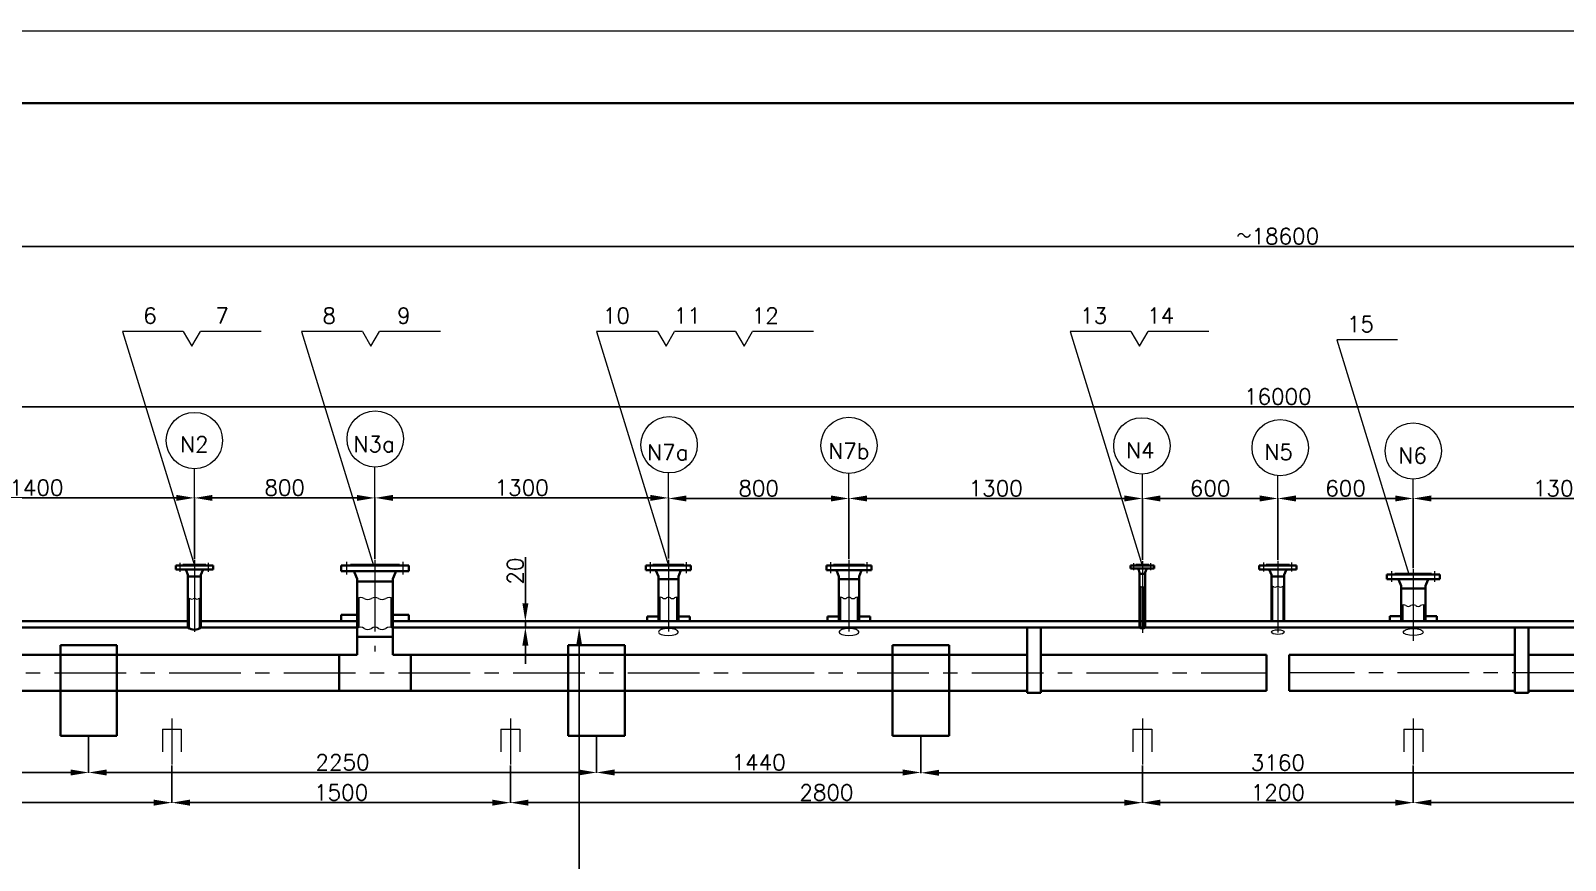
# Model space of a CAD drawing. Header units: millimetres. Extents: x 88585 to 143430, y -18275 to 16697.
# Drawn here: x 94088 to 100887, y 13020 to 16697 of the extents above; entities that cross this region are included whole.
import ezdxf

# ---------------------------------------------------------------- set-up
doc = ezdxf.new("R2010")
doc.units = ezdxf.units.MM
doc.header["$PDMODE"] = 35
doc.linetypes.add('CENTER', pattern=[50.8, 31.75, -6.35, 6.35, -6.35])
doc.linetypes.add('CENTERX2', pattern=[4, 2.5, -0.5, 0.5, -0.5])
doc.layers.get('Defpoints').update_dxf_attribs({"lineweight": 15})
for name, color, linetype, lineweight in [('DIMEN', 4, 'Continuous', 30), ('Layer4', 7, 'Continuous', 15), ('中心线', 1, 'CENTERX2', 15), ('图层1', 3, 'Continuous', 15), ('图层2', 1, 'CENTER', 15), ('粗实线', 250, 'Continuous', 30)]:
    doc.layers.add(name, color=color, linetype=linetype, lineweight=lineweight)
doc.styles.get("Standard").update_dxf_attribs({"font": 'txt.shx', "height": 70, "bigfont": 'hzj.shx'})
doc.dimstyles.new('ISO-25$0', dxfattribs={"dimscale": 0.5, "dimtxt": 400, "dimasz": 3, "dimexe": 0.5, "dimexo": 0.625, "dimgap": 3, "dimtad": 1, "dimzin": 9, "dimdsep": 46, "dimtxsty": 'Standard', "dimcen": 2.5, "dimadec": 0, "dimazin": 0, "dimtfac": 1, "dimtmove": 0, "dimatfit": 3, "dimfxl": 0, "dimtolj": 1, "dimtzin": 0, "dimarcsym": 0})

# ---------------------------------------------------------------- blocks, each defined once
blk = doc.blocks.new('*D11')
at = {"layer": 'Defpoints', "color": 0}
for p in [(91613.2, 15030.3), (91613.2, 14079.1), (107613.2, 14079.1)]:
    blk.add_point(p, dxfattribs=at)
at = {"layer": '图层1', "color": 0, "lineweight": -2}
for p, q in [((91613.2, 14084.1), (91613.2, 15031.6)), ((107533.2, 15030.3), (91693.2, 15030.3)), ((107613.2, 14084.1), (107613.2, 15031.6))]:
    blk.add_line(p, q, dxfattribs=at)
at = {"layer": '图层1', "color": 0}
for points in [[(91693.2, 15043.6), (91693.2, 15017), (91613.2, 15030.3)], [(107533.2, 15043.6), (107533.2, 15017), (107613.2, 15030.3)]]:
    blk.add_solid(points, dxfattribs=at)
at = {"layer": '图层1', "color": 0, "insert": (99613.2, 15075.3), "char_height": 70, "attachment_point": 5}
blk.add_mtext('16000', dxfattribs=at)
blk = doc.blocks.new('*D25')
at = {"layer": 'Defpoints', "color": 0}
for p in [(96372.1, 14051.1), (96372.1, 10651.1), (96517.9, 10651.1)]:
    blk.add_point(p, dxfattribs=at)
at = {"layer": '图层1', "color": 0, "lineweight": -2}
for p, q in [((96377.1, 14051.1), (96519.1, 14051.1)), ((96517.9, 13971.1), (96517.9, 10731.1)), ((96377.1, 10651.1), (96519.1, 10651.1))]:
    blk.add_line(p, q, dxfattribs=at)
at = {"layer": '图层1', "color": 0}
for points in [[(96504.5, 13971.1), (96531.2, 13971.1), (96517.9, 14051.1)], [(96504.5, 10731.1), (96531.2, 10731.1), (96517.9, 10651.1)]]:
    blk.add_solid(points, dxfattribs=at)
at = {"layer": '图层1', "color": 0, "insert": (96472.9, 12351.1), "char_height": 70, "attachment_point": 5, "rotation": 90}
blk.add_mtext('%%c3400', dxfattribs=at)
blk = doc.blocks.new('*D28')
at = {"layer": 'Defpoints', "color": 0}
for p in [(99613.2, 14623.5), (99013.2, 14346), (99613.2, 14346.9)]:
    blk.add_point(p, dxfattribs=at)
at = {"layer": '图层1', "color": 0, "lineweight": -2}
for p, q in [((99013.2, 14351), (99013.2, 14624.8)), ((99093.2, 14623.5), (99533.2, 14623.5)), ((99613.2, 14351.9), (99613.2, 14624.8))]:
    blk.add_line(p, q, dxfattribs=at)
at = {"layer": '图层1', "color": 0}
for points in [[(99093.2, 14636.8), (99093.2, 14610.2), (99013.2, 14623.5)], [(99533.2, 14636.8), (99533.2, 14610.2), (99613.2, 14623.5)]]:
    blk.add_solid(points, dxfattribs=at)
at = {"layer": '图层1', "color": 0, "insert": (99313.2, 14668.5), "char_height": 70, "attachment_point": 5}
blk.add_mtext('600', dxfattribs=at)
blk = doc.blocks.new('*D18')
at = {"layer": 'Defpoints', "color": 0}
for p in [(100213.2, 14623.5), (99613.2, 14346.9), (100213.2, 14310.1)]:
    blk.add_point(p, dxfattribs=at)
at = {"layer": '图层1', "color": 0, "lineweight": -2}
for p, q in [((99613.2, 14351.9), (99613.2, 14624.8)), ((99693.2, 14623.5), (100133.2, 14623.5)), ((100213.2, 14315.1), (100213.2, 14624.8))]:
    blk.add_line(p, q, dxfattribs=at)
at = {"layer": '图层1', "color": 0}
for points in [[(99693.2, 14636.8), (99693.2, 14610.2), (99613.2, 14623.5)], [(100133.2, 14636.8), (100133.2, 14610.2), (100213.2, 14623.5)]]:
    blk.add_solid(points, dxfattribs=at)
at = {"layer": '图层1', "color": 0, "insert": (99913.2, 14668.5), "char_height": 70, "attachment_point": 5}
blk.add_mtext('600', dxfattribs=at)
blk = doc.blocks.new('*D22')
at = {"layer": 'Defpoints', "color": 0}
for p in [(92013.2, 13444.8), (94713.2, 13444.8), (94713.2, 13275.4)]:
    blk.add_point(p, dxfattribs=at)
at = {"layer": '图层1', "color": 0, "lineweight": -2}
for p, q in [((92013.2, 13439.8), (92013.2, 13274.1)), ((94713.2, 13439.8), (94713.2, 13274.1)), ((92093.2, 13275.4), (94633.2, 13275.4))]:
    blk.add_line(p, q, dxfattribs=at)
at = {"layer": '图层1', "color": 0}
for points in [[(92093.2, 13288.7), (92093.2, 13262), (92013.2, 13275.4)], [(94633.2, 13288.7), (94633.2, 13262), (94713.2, 13275.4)]]:
    blk.add_solid(points, dxfattribs=at)
at = {"layer": '图层1', "color": 0, "insert": (93363.2, 13320.4), "char_height": 70, "attachment_point": 5}
blk.add_mtext('2700', dxfattribs=at)
blk = doc.blocks.new('*D23')
at = {"layer": 'Defpoints', "color": 0}
for p in [(94713.2, 13444.8), (96213.2, 13444.8), (96213.2, 13275.4)]:
    blk.add_point(p, dxfattribs=at)
at = {"layer": '图层1', "color": 0, "lineweight": -2}
for p, q in [((94713.2, 13439.8), (94713.2, 13274.1)), ((96213.2, 13439.8), (96213.2, 13274.1)), ((94793.2, 13275.4), (96133.2, 13275.4))]:
    blk.add_line(p, q, dxfattribs=at)
at = {"layer": '图层1', "color": 0}
for points in [[(94793.2, 13288.7), (94793.2, 13262), (94713.2, 13275.4)], [(96133.2, 13288.7), (96133.2, 13262), (96213.2, 13275.4)]]:
    blk.add_solid(points, dxfattribs=at)
at = {"layer": '图层1', "color": 0, "insert": (95463.2, 13320.4), "char_height": 70, "attachment_point": 5}
blk.add_mtext('1500', dxfattribs=at)
blk = doc.blocks.new('*D24')
at = {"layer": 'Defpoints', "color": 0}
for p in [(96213.2, 13444.8), (99013.2, 13444.8), (99013.2, 13275.4)]:
    blk.add_point(p, dxfattribs=at)
at = {"layer": '图层1', "color": 0, "lineweight": -2}
for p, q in [((96213.2, 13439.8), (96213.2, 13274.1)), ((99013.2, 13439.8), (99013.2, 13274.1)), ((96293.2, 13275.4), (98933.2, 13275.4))]:
    blk.add_line(p, q, dxfattribs=at)
at = {"layer": '图层1', "color": 0}
for points in [[(96293.2, 13288.7), (96293.2, 13262), (96213.2, 13275.4)], [(98933.2, 13288.7), (98933.2, 13262), (99013.2, 13275.4)]]:
    blk.add_solid(points, dxfattribs=at)
at = {"layer": '图层1', "color": 0, "insert": (97613.2, 13320.4), "char_height": 70, "attachment_point": 5}
blk.add_mtext('2800', dxfattribs=at)
blk = doc.blocks.new('*D7')
at = {"layer": 'Defpoints', "color": 0}
for p in [(99013.2, 13444.8), (100213.2, 13444.8), (100213.2, 13275.4)]:
    blk.add_point(p, dxfattribs=at)
at = {"layer": '图层1', "color": 0, "lineweight": -2}
for p, q in [((99013.2, 13439.8), (99013.2, 13274.1)), ((100213.2, 13439.8), (100213.2, 13274.1)), ((99093.2, 13275.4), (100133.2, 13275.4))]:
    blk.add_line(p, q, dxfattribs=at)
at = {"layer": '图层1', "color": 0}
for points in [[(99093.2, 13288.7), (99093.2, 13262), (99013.2, 13275.4)], [(100133.2, 13288.7), (100133.2, 13262), (100213.2, 13275.4)]]:
    blk.add_solid(points, dxfattribs=at)
at = {"layer": '图层1', "color": 0, "insert": (99613.2, 13320.4), "char_height": 70, "attachment_point": 5}
blk.add_mtext('1200', dxfattribs=at)
blk = doc.blocks.new('*D8')
at = {"layer": 'Defpoints', "color": 0}
for p in [(100213.2, 13444.8), (103013.2, 13444.8), (103013.2, 13275.4)]:
    blk.add_point(p, dxfattribs=at)
at = {"layer": '图层1', "color": 0, "lineweight": -2}
for p, q in [((100213.2, 13439.8), (100213.2, 13274.1)), ((103013.2, 13439.8), (103013.2, 13274.1)), ((100293.2, 13275.4), (102933.2, 13275.4))]:
    blk.add_line(p, q, dxfattribs=at)
at = {"layer": '图层1', "color": 0}
for points in [[(100293.2, 13288.7), (100293.2, 13262), (100213.2, 13275.4)], [(102933.2, 13288.7), (102933.2, 13262), (103013.2, 13275.4)]]:
    blk.add_solid(points, dxfattribs=at)
at = {"layer": '图层1', "color": 0, "insert": (101613.2, 13320.4), "char_height": 70, "attachment_point": 5}
blk.add_mtext('2800', dxfattribs=at)
blk = doc.blocks.new('*D3')
at = {"layer": 'Defpoints', "color": 0}
for p in [(96913.2, 14623.5), (96913.2, 14351.9), (97713.2, 14351.7)]:
    blk.add_point(p, dxfattribs=at)
at = {"layer": '图层1', "color": 0, "lineweight": -2}
for p, q in [((96913.2, 14356.9), (96913.2, 14624.8)), ((97633.2, 14623.5), (96993.2, 14623.5)), ((97713.2, 14356.7), (97713.2, 14624.8))]:
    blk.add_line(p, q, dxfattribs=at)
at = {"layer": '图层1', "color": 0}
for points in [[(96993.2, 14636.8), (96993.2, 14610.2), (96913.2, 14623.5)], [(97633.2, 14636.8), (97633.2, 14610.2), (97713.2, 14623.5)]]:
    blk.add_solid(points, dxfattribs=at)
at = {"layer": '图层1', "color": 0, "insert": (97313.2, 14668.5), "char_height": 70, "attachment_point": 5}
blk.add_mtext('800', dxfattribs=at)
blk = doc.blocks.new('*D111')
at = {"layer": 'Defpoints', "color": 0}
for p in [(94813.2, 14626), (93413.2, 14349.4), (94813.2, 14349.4)]:
    blk.add_point(p, dxfattribs=at)
at = {"layer": '图层1', "color": 0, "lineweight": -2}
for p, q in [((93413.2, 14354.4), (93413.2, 14627.3)), ((93493.2, 14626), (94733.2, 14626)), ((94813.2, 14354.4), (94813.2, 14627.3))]:
    blk.add_line(p, q, dxfattribs=at)
at = {"layer": '图层1', "color": 0}
for points in [[(93493.2, 14639.3), (93493.2, 14612.7), (93413.2, 14626)], [(94733.2, 14639.3), (94733.2, 14612.7), (94813.2, 14626)]]:
    blk.add_solid(points, dxfattribs=at)
at = {"layer": '图层1', "color": 0, "insert": (94113.2, 14671), "char_height": 70, "attachment_point": 5}
blk.add_mtext('1400', dxfattribs=at)
blk = doc.blocks.new('*D112')
at = {"layer": 'Defpoints', "color": 0}
for p in [(95613.2, 14626), (94813.2, 14349.4), (95613.2, 14351.7)]:
    blk.add_point(p, dxfattribs=at)
at = {"layer": '图层1', "color": 0, "lineweight": -2}
for p, q in [((94813.2, 14354.4), (94813.2, 14627.3)), ((94893.2, 14626), (95533.2, 14626)), ((95613.2, 14356.7), (95613.2, 14627.3))]:
    blk.add_line(p, q, dxfattribs=at)
at = {"layer": '图层1', "color": 0}
for points in [[(94893.2, 14639.3), (94893.2, 14612.7), (94813.2, 14626)], [(95533.2, 14639.3), (95533.2, 14612.7), (95613.2, 14626)]]:
    blk.add_solid(points, dxfattribs=at)
at = {"layer": '图层1', "color": 0, "insert": (95213.2, 14671), "char_height": 70, "attachment_point": 5}
blk.add_mtext('800', dxfattribs=at)
blk = doc.blocks.new('*D113')
at = {"layer": 'Defpoints', "color": 0}
for p in [(96913.2, 14626), (95613.2, 14351.7), (96913.2, 14351.9)]:
    blk.add_point(p, dxfattribs=at)
at = {"layer": '图层1', "color": 0, "lineweight": -2}
for p, q in [((95613.2, 14356.7), (95613.2, 14627.3)), ((95693.2, 14626), (96833.2, 14626)), ((96913.2, 14356.9), (96913.2, 14627.3))]:
    blk.add_line(p, q, dxfattribs=at)
at = {"layer": '图层1', "color": 0}
for points in [[(95693.2, 14639.3), (95693.2, 14612.7), (95613.2, 14626)], [(96833.2, 14639.3), (96833.2, 14612.7), (96913.2, 14626)]]:
    blk.add_solid(points, dxfattribs=at)
at = {"layer": '图层1', "color": 0, "insert": (96263.2, 14671), "char_height": 70, "attachment_point": 5}
blk.add_mtext('1300', dxfattribs=at)
blk = doc.blocks.new('*D114')
at = {"layer": 'Defpoints', "color": 0}
for p in [(99013.2, 14623.5), (97713.2, 14351.9), (99013.2, 14346)]:
    blk.add_point(p, dxfattribs=at)
at = {"layer": '图层1', "color": 0, "lineweight": -2}
for p, q in [((97713.2, 14356.9), (97713.2, 14624.8)), ((97793.2, 14623.5), (98933.2, 14623.5)), ((99013.2, 14351), (99013.2, 14624.8))]:
    blk.add_line(p, q, dxfattribs=at)
at = {"layer": '图层1', "color": 0}
for points in [[(97793.2, 14636.8), (97793.2, 14610.2), (97713.2, 14623.5)], [(98933.2, 14636.8), (98933.2, 14610.2), (99013.2, 14623.5)]]:
    blk.add_solid(points, dxfattribs=at)
at = {"layer": '图层1', "color": 0, "insert": (98363.2, 14668.5), "char_height": 70, "attachment_point": 5}
blk.add_mtext('1300', dxfattribs=at)
blk = doc.blocks.new('*D115')
at = {"layer": 'Defpoints', "color": 0}
for p in [(101513.2, 14623.5), (101513.2, 14351.9), (100213.2, 14310.1)]:
    blk.add_point(p, dxfattribs=at)
at = {"layer": '图层1', "color": 0, "lineweight": -2}
for p, q in [((100213.2, 14315.1), (100213.2, 14624.8)), ((100293.2, 14623.5), (101433.2, 14623.5)), ((101513.2, 14356.9), (101513.2, 14624.8))]:
    blk.add_line(p, q, dxfattribs=at)
at = {"layer": '图层1', "color": 0}
for points in [[(100293.2, 14636.8), (100293.2, 14610.2), (100213.2, 14623.5)], [(101433.2, 14636.8), (101433.2, 14610.2), (101513.2, 14623.5)]]:
    blk.add_solid(points, dxfattribs=at)
at = {"layer": '图层1', "color": 0, "insert": (100863.2, 14668.5), "char_height": 70, "attachment_point": 5}
blk.add_mtext('1300', dxfattribs=at)
blk = doc.blocks.new('*D127')
at = {"layer": 'Defpoints', "color": 0}
for p in [(92094.7, 13571.6), (94344.7, 13571.6), (94344.7, 13409.1)]:
    blk.add_point(p, dxfattribs=at)
at = {"layer": '图层1', "color": 0, "lineweight": -2}
for p, q in [((92094.7, 13566.6), (92094.7, 13407.8)), ((94344.7, 13566.6), (94344.7, 13407.8)), ((92174.7, 13409.1), (94264.7, 13409.1))]:
    blk.add_line(p, q, dxfattribs=at)
at = {"layer": '图层1', "color": 0}
for points in [[(92174.7, 13422.4), (92174.7, 13395.7), (92094.7, 13409.1)], [(94264.7, 13422.4), (94264.7, 13395.7), (94344.7, 13409.1)]]:
    blk.add_solid(points, dxfattribs=at)
at = {"layer": '图层1', "color": 0, "insert": (93219.7, 13454.1), "char_height": 70, "attachment_point": 5}
blk.add_mtext('2250', dxfattribs=at)
blk = doc.blocks.new('*D128')
at = {"layer": 'Defpoints', "color": 0}
for p in [(94344.7, 13534.1), (96594.7, 13571.6), (96594.7, 13409.1)]:
    blk.add_point(p, dxfattribs=at)
at = {"layer": '图层1', "color": 0, "lineweight": -2}
for p, q in [((96594.7, 13566.6), (96594.7, 13407.8)), ((94344.7, 13529.1), (94344.7, 13407.8)), ((94424.7, 13409.1), (96514.7, 13409.1))]:
    blk.add_line(p, q, dxfattribs=at)
at = {"layer": '图层1', "color": 0}
for points in [[(94424.7, 13422.4), (94424.7, 13395.7), (94344.7, 13409.1)], [(96514.7, 13422.4), (96514.7, 13395.7), (96594.7, 13409.1)]]:
    blk.add_solid(points, dxfattribs=at)
at = {"layer": '图层1', "color": 0, "insert": (95469.7, 13454.1), "char_height": 70, "attachment_point": 5}
blk.add_mtext('2250', dxfattribs=at)
blk = doc.blocks.new('*D129')
at = {"layer": 'Defpoints', "color": 0}
for p in [(96594.7, 13534.1), (98031.7, 13571.6), (98031.7, 13409.1)]:
    blk.add_point(p, dxfattribs=at)
at = {"layer": '图层1', "color": 0, "lineweight": -2}
for p, q in [((98031.7, 13566.6), (98031.7, 13407.8)), ((96594.7, 13529.1), (96594.7, 13407.8)), ((96674.7, 13409.1), (97951.7, 13409.1))]:
    blk.add_line(p, q, dxfattribs=at)
at = {"layer": '图层1', "color": 0}
for points in [[(96674.7, 13422.4), (96674.7, 13395.7), (96594.7, 13409.1)], [(97951.7, 13422.4), (97951.7, 13395.7), (98031.7, 13409.1)]]:
    blk.add_solid(points, dxfattribs=at)
at = {"layer": '图层1', "color": 0, "insert": (97313.2, 13454.1), "char_height": 70, "attachment_point": 5}
blk.add_mtext('1440', dxfattribs=at)
blk = doc.blocks.new('*D130')
at = {"layer": 'Defpoints', "color": 0}
for p in [(98031.7, 13534.1), (101194.7, 13571.6), (101194.7, 13407.8)]:
    blk.add_point(p, dxfattribs=at)
at = {"layer": '图层1', "color": 0, "lineweight": -2}
for p, q in [((101194.7, 13566.6), (101194.7, 13406.6)), ((98031.7, 13529.1), (98031.7, 13406.6)), ((98111.7, 13407.8), (101114.7, 13407.8))]:
    blk.add_line(p, q, dxfattribs=at)
at = {"layer": '图层1', "color": 0}
for points in [[(98111.7, 13421.1), (98111.7, 13394.5), (98031.7, 13407.8)], [(101114.7, 13421.1), (101114.7, 13394.5), (101194.7, 13407.8)]]:
    blk.add_solid(points, dxfattribs=at)
at = {"layer": '图层1', "color": 0, "insert": (99613.2, 13452.8), "char_height": 70, "attachment_point": 5}
blk.add_mtext('3160', dxfattribs=at)
blk = doc.blocks.new('*D304')
at = {"layer": 'Defpoints', "color": 0}
for p in [(108912.8, 15740.9), (90313.7, 11451.1), (108912.8, 11451.1)]:
    blk.add_point(p, dxfattribs=at)
at = {"layer": '图层1', "color": 0, "lineweight": -2}
for p, q in [((90313.7, 11456.1), (90313.7, 15742.1)), ((90393.7, 15740.9), (108832.8, 15740.9)), ((108912.8, 11456.1), (108912.8, 15742.1))]:
    blk.add_line(p, q, dxfattribs=at)
at = {"layer": '图层1', "color": 0}
for points in [[(90393.7, 15754.2), (90393.7, 15727.6), (90313.7, 15740.9)], [(108832.8, 15754.2), (108832.8, 15727.6), (108912.8, 15740.9)]]:
    blk.add_solid(points, dxfattribs=at)
at = {"layer": '图层1', "color": 0, "insert": (99613.2, 15785.9), "char_height": 70, "attachment_point": 5}
blk.add_mtext('～18600', dxfattribs=at)
blk = doc.blocks.new('*D309')
at = {"layer": 'Defpoints', "color": 0}
for p in [(96275.1, 14079.1), (96279.5, 14079.1), (96275.1, 14051.1)]:
    blk.add_point(p, dxfattribs=at)
at = {"layer": '图层1', "color": 0, "lineweight": -2}
for p, q in [((96279.5, 14159.1), (96279.5, 14364.1)), ((96279.5, 14051.1), (96279.5, 14079.1)), ((96280.1, 14079.1), (96280.8, 14079.1)), ((96280.1, 14051.1), (96280.8, 14051.1)), ((96279.5, 13971.1), (96279.5, 13891.1))]:
    blk.add_line(p, q, dxfattribs=at)
at = {"layer": '图层1', "color": 0}
for points in [[(96266.2, 14159.1), (96292.9, 14159.1), (96279.5, 14079.1)], [(96266.2, 13971.1), (96292.9, 13971.1), (96279.5, 14051.1)]]:
    blk.add_solid(points, dxfattribs=at)
at = {"layer": '图层1', "color": 0, "insert": (96234.5, 14301.6), "char_height": 70, "attachment_point": 5, "rotation": 90}
blk.add_mtext('20', dxfattribs=at)

msp = doc.modelspace()

# ---------------------------------------------------------------- linework, layer by layer
at = {"layer": 'DIMEN', "linetype": 'ByBlock', "ltscale": 5}
for p, q in [((94219.735, 13972.908), (94219.735, 13571.583)), ((94469.735, 13972.908), (94219.735, 13972.908)), ((94219.735, 13972.908), (94219.735, 13571.583)), ((94469.735, 13972.908), (94469.735, 13571.583)), ((94469.735, 13972.908), (94469.735, 13571.583)), ((96469.735, 13972.908), (96469.735, 13571.583)), ((96719.735, 13972.908), (96469.735, 13972.908)), ((96469.735, 13972.908), (96469.735, 13571.583)), ((96719.735, 13972.908), (96719.735, 13571.583)), ((96719.735, 13972.908), (96719.735, 13571.583)), ((97906.735, 13972.908), (97906.735, 13571.583)), ((98156.735, 13972.908), (97906.735, 13972.908)), ((97906.735, 13972.908), (97906.735, 13571.583)), ((98156.735, 13972.908), (98156.735, 13571.583)), ((98156.735, 13972.908), (98156.735, 13571.583)), ((94469.735, 13571.583), (94219.735, 13571.583)), ((94469.735, 13571.583), (94219.735, 13571.583)), ((96719.735, 13571.583), (96469.735, 13571.583)), ((96719.735, 13571.583), (96469.735, 13571.583)), ((98156.735, 13571.583), (97906.735, 13571.583)), ((98156.735, 13571.583), (97906.735, 13571.583))]:
    msp.add_line(p, q, dxfattribs=at)
at = {"layer": 'Layer4'}
for p, q in [((94763.903, 15363.939), (94494.368, 15363.939)), ((94494.368, 15363.939), (94813.407, 14325.984)), ((95109.488, 15363.939), (94839.953, 15363.939)), ((95557.552, 15363.939), (95288.017, 15363.939)), ((95288.017, 15363.939), (95607.056, 14325.984)), ((95903.138, 15363.939), (95633.603, 15363.939)), ((96864.762, 15363.939), (96595.227, 15363.939)), ((96595.227, 15363.939), (96914.266, 14325.984)), ((97210.347, 15363.939), (96940.813, 15363.939)), ((97555.933, 15363.939), (97286.398, 15363.939)), ((98962.106, 15363.939), (98692.572, 15363.939)), ((98692.572, 15363.939), (99011.611, 14325.984)), ((99307.692, 15363.939), (99038.157, 15363.939)), ((100143.797, 15326.251), (99874.262, 15326.251)), ((99874.262, 15326.251), (100193.301, 14288.296))]:
    msp.add_line(p, q, dxfattribs=at)
at = {"layer": 'Layer4', "color": 7, "extrusion": (0, 0, -1)}
for centre in [(96913.235, 14031.467), (97713.235, 14031.467)]:
    msp.add_ellipse(centre, major_axis=(44.5, 0), ratio=0.34960155, dxfattribs=at)
at = {"layer": 'Layer4', "color": 7}
msp.add_ellipse((100213.235, 14031.467), major_axis=(-44.5, 0), ratio=0.34960155, dxfattribs=at)
at = {"layer": '图层1', "color": 7}
for p, q in [((88585.458, 16696.732), (115609.882, 16696.732)), ((94813.235, 14624.624), (94813.235, 14755.562)), ((95613.235, 14623.51), (95613.235, 14762.455)), ((96913.235, 14623.51), (96913.235, 14736.565)), ((97713.235, 14623.51), (97713.235, 14734.07)), ((99013.235, 14623.51), (99013.235, 14731.715)), ((99613.235, 14624.76), (99613.235, 14724.273)), ((100213.235, 14623.51), (100213.235, 14709.266)), ((94671.235, 13601.119), (94755.235, 13601.119)), ((94671.235, 13601.119), (94671.235, 13501.119)), ((94755.235, 13601.119), (94755.235, 13501.119)), ((96171.235, 13601.119), (96255.235, 13601.119)), ((96171.235, 13601.119), (96171.235, 13501.119)), ((96255.235, 13601.119), (96255.235, 13501.119)), ((98971.235, 13601.119), (99055.235, 13601.119)), ((98971.235, 13601.119), (98971.235, 13501.119)), ((99055.235, 13601.119), (99055.235, 13501.119)), ((100171.235, 13601.119), (100255.235, 13601.119)), ((100171.235, 13601.119), (100171.235, 13501.119)), ((100255.235, 13601.119), (100255.235, 13501.119))]:
    msp.add_line(p, q, dxfattribs=at)
at = {"layer": '图层1'}
for p, q in [((94763.903, 15363.939), (94801.928, 15298.077)), ((94801.928, 15298.077), (94839.953, 15363.939)), ((95557.552, 15363.939), (95595.577, 15298.077)), ((95595.577, 15298.077), (95633.603, 15363.939)), ((96864.762, 15363.939), (96902.787, 15298.077)), ((96902.787, 15298.077), (96940.813, 15363.939)), ((97210.347, 15363.939), (97248.373, 15298.077)), ((97248.373, 15298.077), (97286.398, 15363.939)), ((98962.106, 15363.939), (99000.132, 15298.077)), ((99000.132, 15298.077), (99038.157, 15363.939))]:
    msp.add_line(p, q, dxfattribs=at)
at = {"layer": '图层1', "color": 7}
for centre in [(94813.235, 14880.373), (95614.502, 14887.26), (96916.204, 14861.34), (97713.235, 14858.881), (99010.901, 14856.504), (99623.784, 14848.637), (100213.235, 14834.077)]:
    msp.add_circle(centre, 124.811, dxfattribs=at)
for centre, radius, start, end in [((99003.235, 14228.128), 4.542, 56.6015115, 123.3984885), ((99008.235, 14235.711), 4.542, 236.6015115, 303.3984885), ((99013.235, 14228.128), 4.542, 56.6015115, 123.3984885), ((99018.235, 14235.711), 4.542, 236.6015115, 303.3984885), ((99023.235, 14228.128), 4.542, 56.6015115, 123.3984885), ((99590.435, 14223.274), 10.355, 56.6015115, 123.3984885), ((99601.835, 14240.564), 10.355, 236.6015115, 303.3984885), ((99613.235, 14223.274), 10.355, 56.6015115, 123.3984885), ((99624.635, 14240.564), 10.355, 236.6015115, 303.3984885), ((99636.035, 14223.274), 10.355, 56.6015115, 123.3984885), ((94790.435, 14170.126), 10.355, 56.6015115, 123.3984885), ((94801.835, 14187.416), 10.355, 236.6015115, 303.3984885), ((94813.235, 14170.126), 10.355, 56.6015115, 123.3984885), ((94824.635, 14187.416), 10.355, 236.6015115, 303.3984885), ((94836.035, 14170.126), 10.355, 56.6015115, 123.3984885), ((95549.635, 14156.121), 28.885, 56.6015115, 123.3984885), ((95581.435, 14204.351), 28.885, 236.6015115, 303.3984885), ((95613.235, 14156.121), 28.885, 56.6015115, 123.3984885), ((95645.035, 14204.351), 28.885, 236.6015115, 303.3984885), ((95676.835, 14156.121), 28.885, 56.6015115, 123.3984885), ((96877.635, 14169.397), 16.168, 56.6015115, 123.3984885), ((96895.435, 14196.394), 16.168, 236.6015115, 303.3984885), ((96913.235, 14169.397), 16.168, 56.6015115, 123.3984885), ((96931.035, 14196.394), 16.168, 236.6015115, 303.3984885), ((96948.835, 14169.397), 16.168, 56.6015115, 123.3984885), ((97677.635, 14169.397), 16.168, 56.6015115, 123.3984885), ((97695.435, 14196.394), 16.168, 236.6015115, 303.3984885), ((97713.235, 14169.397), 16.168, 56.6015115, 123.3984885), ((97731.035, 14196.394), 16.168, 236.6015115, 303.3984885), ((97748.835, 14169.397), 16.168, 56.6015115, 123.3984885), ((100170.035, 14132.202), 19.62, 56.6015115, 123.3984885), ((100191.635, 14164.962), 19.62, 236.6015115, 303.3984885), ((100213.235, 14132.202), 19.62, 56.6015115, 123.3984885), ((100234.835, 14164.962), 19.62, 236.6015115, 303.3984885), ((100256.435, 14132.202), 19.62, 56.6015115, 123.3984885), ((95549.635, 14023.807), 28.885, 56.6015115, 123.3984885), ((95581.435, 14072.037), 28.885, 236.6015115, 303.3984885), ((95613.235, 14023.807), 28.885, 56.6015115, 123.3984885), ((95645.035, 14072.037), 28.885, 236.6015115, 303.3984885), ((95676.835, 14023.807), 28.885, 56.6015115, 123.3984885)]:
    msp.add_arc(centre, radius, start, end, dxfattribs=at)
msp.add_ellipse((99613.235, 14031.295), major_axis=(-28.5, 0), ratio=0.36145578, dxfattribs=at)
at = {"layer": '图层2', "ltscale": 10}
for p, q in [((94813.235, 14349.392), (94813.235, 13990.549)), ((95613.235, 14351.665), (95613.235, 13945.573)), ((96913.235, 14351.865), (96913.235, 13984.035)), ((97713.235, 14351.865), (97713.235, 13984.035)), ((99013.235, 14346.047), (99013.235, 14000.843)), ((99613.235, 14346.939), (99613.235, 13974.438)), ((100213.235, 14310.077), (100213.235, 13991.611)), ((91653.235, 13851.119), (99563.235, 13851.119)), ((107573.235, 13851.119), (99663.235, 13851.119)), ((94713.235, 13648.8), (94713.235, 13444.752)), ((96213.235, 13648.8), (96213.235, 13444.752)), ((99013.235, 13648.8), (99013.235, 13444.752)), ((100213.235, 13648.8), (100213.235, 13444.752))]:
    msp.add_line(p, q, dxfattribs=at)
at = {"layer": '图层2', "color": 7, "ltscale": 6}
for p, q in [((94750.735, 14298.984), (94750.735, 14338.984)), ((94875.735, 14298.984), (94875.735, 14338.984)), ((99550.735, 14299.119), (99550.735, 14339.119)), ((99675.735, 14299.119), (99675.735, 14339.119))]:
    msp.add_line(p, q, dxfattribs=at)
at = {"layer": '图层2', "color": 7, "ltscale": 2}
for p, q in [((95488.235, 14287.119), (95488.235, 14343.119)), ((95738.235, 14287.119), (95738.235, 14343.119)), ((96833.235, 14293.119), (96833.235, 14341.119)), ((96993.235, 14293.119), (96993.235, 14341.119)), ((97633.235, 14293.119), (97633.235, 14341.119)), ((97793.235, 14293.119), (97793.235, 14341.119)), ((98975.735, 14305.119), (98975.735, 14337.119)), ((99050.735, 14305.119), (99050.735, 14337.119)), ((100118.235, 14253.84), (100118.235, 14301.84)), ((100308.235, 14253.84), (100308.235, 14301.84))]:
    msp.add_line(p, q, dxfattribs=at)
at = {"layer": '粗实线', "color": 7}
for p, q in [((115288.582, 16375.432), (89388.708, 16375.432)), ((94895.735, 14325.984), (94730.735, 14325.984)), ((94730.735, 14325.984), (94730.735, 14308.984)), ((94730.735, 14308.984), (94895.735, 14308.984)), ((94864.235, 14328.984), (94762.235, 14328.984)), ((94762.235, 14328.984), (94762.235, 14325.984)), ((94784.735, 14284.984), (94776.486, 14305.824)), ((94784.735, 14050.984), (94784.735, 14284.984)), ((94841.735, 14284.984), (94849.985, 14305.824)), ((94841.735, 14050.984), (94841.735, 14284.984)), ((94864.235, 14325.984), (94864.235, 14328.984)), ((94895.735, 14308.984), (94895.735, 14325.984)), ((95763.235, 14326.119), (95463.235, 14326.119)), ((95463.235, 14326.119), (95463.235, 14301.119)), ((95463.235, 14301.119), (95763.235, 14301.119)), ((95722.235, 14329.119), (95504.235, 14329.119)), ((95504.235, 14329.119), (95504.235, 14326.119)), ((95533.735, 14267.119), (95522.24, 14296.072)), ((95692.735, 14267.119), (95704.231, 14296.072)), ((95722.235, 14326.119), (95722.235, 14329.119)), ((95763.235, 14301.119), (95763.235, 14326.119)), ((96813.235, 14326.119), (97013.235, 14326.119)), ((96813.235, 14305.119), (96813.235, 14326.119)), ((97013.235, 14305.119), (96813.235, 14305.119)), ((96844.235, 14329.119), (96982.235, 14329.119)), ((96844.235, 14326.119), (96844.235, 14329.119)), ((96868.735, 14278.119), (96859.723, 14301.294)), ((96868.735, 14079.119), (96868.735, 14278.119)), ((96957.735, 14278.119), (96966.748, 14301.294)), ((96957.735, 14079.119), (96957.735, 14278.119)), ((96982.235, 14329.119), (96982.235, 14326.119)), ((97013.235, 14326.119), (97013.235, 14305.119)), ((97613.235, 14326.119), (97813.235, 14326.119)), ((97613.235, 14305.119), (97613.235, 14326.119)), ((97813.235, 14305.119), (97613.235, 14305.119)), ((97644.235, 14329.119), (97782.235, 14329.119)), ((97644.235, 14326.119), (97644.235, 14329.119)), ((97668.735, 14278.119), (97659.723, 14301.294)), ((97668.735, 14079.119), (97668.735, 14278.119)), ((97757.735, 14278.119), (97766.748, 14301.294)), ((97757.735, 14079.119), (97757.735, 14278.119)), ((97782.235, 14329.119), (97782.235, 14326.119)), ((97813.235, 14326.119), (97813.235, 14305.119)), ((99065.735, 14327.119), (98960.735, 14327.119)), ((98960.735, 14327.119), (98960.735, 14313.119)), ((98960.735, 14313.119), (99065.735, 14313.119)), ((99042.235, 14329.119), (98984.235, 14329.119)), ((98984.235, 14329.119), (98984.235, 14327.119)), ((99000.735, 14296.119), (98995.218, 14310.548)), ((99000.735, 14051.119), (99000.735, 14296.119)), ((99025.735, 14290.119), (99000.735, 14290.119)), ((99025.735, 14296.119), (99031.252, 14310.548)), ((99025.735, 14051.119), (99025.735, 14296.119)), ((99042.235, 14327.119), (99042.235, 14329.119)), ((99065.735, 14313.119), (99065.735, 14327.119)), ((99695.735, 14326.119), (99530.735, 14326.119)), ((99530.735, 14326.119), (99530.735, 14309.119)), ((99530.735, 14309.119), (99695.735, 14309.119)), ((99664.235, 14329.119), (99562.235, 14329.119)), ((99562.235, 14329.119), (99562.235, 14326.119)), ((99584.735, 14285.119), (99576.486, 14305.96)), ((99584.735, 14079.119), (99584.735, 14285.119)), ((99641.735, 14285.119), (99649.985, 14305.96)), ((99641.735, 14079.119), (99641.735, 14285.119)), ((99664.235, 14326.119), (99664.235, 14329.119)), ((99695.735, 14309.119), (99695.735, 14326.119)), ((100330.735, 14286.84), (100095.735, 14286.84)), ((100095.735, 14286.84), (100095.735, 14265.84)), ((100294.235, 14289.84), (100132.235, 14289.84)), ((100132.235, 14289.84), (100132.235, 14286.84)), ((100294.235, 14286.84), (100294.235, 14289.84)), ((100330.735, 14265.84), (100330.735, 14286.84)), ((94841.735, 14276.984), (94784.735, 14276.984)), ((95533.735, 14051.119), (95533.735, 14267.119)), ((95692.735, 14255.119), (95533.735, 14255.119)), ((95692.735, 14051.119), (95692.735, 14267.119)), ((96868.735, 14266.119), (96957.735, 14266.119)), ((97668.735, 14266.119), (97757.735, 14266.119)), ((99004.235, 14049.296), (99004.235, 14232.558)), ((99022.235, 14049.296), (99022.235, 14232.558)), ((99641.735, 14277.119), (99584.735, 14277.119)), ((99588.735, 14079.119), (99588.735, 14233.489)), ((99637.735, 14079.119), (99637.735, 14233.489)), ((100095.735, 14265.84), (100330.735, 14265.84)), ((100159.235, 14235.84), (100148.744, 14262.069)), ((100159.235, 14079.119), (100159.235, 14235.84)), ((100267.235, 14223.84), (100159.235, 14223.84)), ((100267.235, 14235.84), (100277.727, 14262.069)), ((100267.235, 14079.119), (100267.235, 14235.84)), ((94788.735, 14048.3), (94788.735, 14180.341)), ((94837.735, 14048.3), (94837.735, 14180.341)), ((95540.235, 14051.119), (95540.235, 14183.434)), ((95686.235, 14051.119), (95686.235, 14183.434)), ((96874.235, 14079.119), (96874.235, 14185.204)), ((96952.235, 14079.119), (96952.235, 14185.204)), ((97674.235, 14079.119), (97674.235, 14185.204)), ((97752.235, 14079.119), (97752.235, 14185.204)), ((100165.235, 14079.119), (100165.235, 14151.225)), ((100261.235, 14079.119), (100261.235, 14151.225)), ((94041.735, 14079.119), (94784.735, 14079.119)), ((94841.735, 14079.119), (95533.735, 14079.119)), ((95463.235, 14107.119), (95533.735, 14107.119)), ((95463.235, 14107.119), (95463.235, 14079.119)), ((95692.735, 14107.119), (95763.235, 14107.119)), ((95692.735, 14079.119), (97713.235, 14079.119)), ((95763.235, 14107.119), (95763.235, 14079.119)), ((97713.235, 14079.119), (103533.735, 14079.119)), ((94041.735, 14051.119), (94784.735, 14051.119)), ((94841.735, 14051.119), (95533.735, 14051.119)), ((95533.735, 14051.119), (95533.735, 13930.619)), ((95533.735, 14010.119), (95692.735, 14010.119)), ((95692.735, 14051.119), (97713.235, 14051.119)), ((95692.735, 14051.119), (95692.735, 13930.619)), ((97713.235, 14051.119), (103533.735, 14051.119)), ((98503.235, 13771.619), (98503.235, 14051.119)), ((98563.235, 13771.619), (98563.235, 14051.119)), ((100663.235, 13771.619), (100663.235, 14051.119)), ((100723.235, 13771.619), (100723.235, 14051.119)), ((92723.235, 13930.619), (95533.735, 13930.619)), ((95454.235, 13930.619), (95454.235, 13771.619)), ((95692.735, 13930.619), (98503.235, 13930.619)), ((95772.235, 13930.619), (95772.235, 13771.619)), ((98563.235, 13930.619), (99563.235, 13930.619)), ((99563.235, 13771.619), (99563.235, 13930.619)), ((100663.235, 13930.619), (99663.235, 13930.619)), ((99663.235, 13771.619), (99663.235, 13930.619)), ((103533.735, 13930.619), (100723.235, 13930.619)), ((92723.235, 13771.619), (98503.235, 13771.619)), ((98503.235, 13771.619), (98503.235, 13761.619)), ((98503.235, 13761.619), (98563.235, 13761.619)), ((98563.235, 13761.619), (98563.235, 13771.619)), ((98563.235, 13771.619), (99563.235, 13771.619)), ((100663.235, 13771.619), (99663.235, 13771.619)), ((100663.235, 13761.619), (100663.235, 13771.619)), ((100723.235, 13761.619), (100663.235, 13761.619)), ((106503.235, 13771.619), (100723.235, 13771.619)), ((100723.235, 13771.619), (100723.235, 13761.619))]:
    msp.add_line(p, q, dxfattribs=at)
at = {"layer": '粗实线', "color": 0}
for p, q in [((96868.735, 14100.359), (96818.735, 14100.359)), ((96818.735, 14100.359), (96818.735, 14079.119)), ((96957.735, 14100.359), (97007.735, 14100.359)), ((97007.735, 14100.359), (97007.735, 14079.119)), ((97668.735, 14100.359), (97618.735, 14100.359)), ((97618.735, 14100.359), (97618.735, 14079.119)), ((97757.735, 14100.359), (97807.735, 14100.359)), ((97807.735, 14100.359), (97807.735, 14079.119)), ((100159.235, 14102.166), (100109.235, 14102.166)), ((100109.235, 14102.166), (100109.235, 14079.119)), ((100267.235, 14102.166), (100317.235, 14102.166)), ((100317.235, 14102.166), (100317.235, 14079.119))]:
    msp.add_line(p, q, dxfattribs=at)
at = {"layer": '粗实线', "color": 7}
for centre, radius, start, end in [((94771.837, 14303.984), 5, 21.5953104, 90), ((94854.634, 14303.984), 5, 90, 158.4046896), ((95514.804, 14293.119), 8, 21.655989, 90), ((95711.666, 14293.119), 8, 90, 158.344011), ((96854.131, 14299.119), 6, 21.2505055, 90), ((96972.34, 14299.119), 6, 90, 158.7494945), ((97654.131, 14299.119), 6, 21.2505055, 90), ((97772.34, 14299.119), 6, 90, 158.7494945), ((98991.482, 14309.119), 4, 20.9245017, 90), ((99034.988, 14309.119), 4, 90, 159.0754983), ((99571.837, 14304.119), 5, 21.5953104, 90), ((99654.634, 14304.119), 5, 90, 158.4046896), ((100143.173, 14259.84), 6, 21.8014095, 90), ((100283.297, 14259.84), 6, 90, 158.1985905), ((94813.235, 14089.14), 47.625, 233.2424983, 306.7575017), ((99013.235, 14070.844), 23.352, 237.6363739, 302.3636261)]:
    msp.add_arc(centre, radius, start, end, dxfattribs=at)

# ---------------------------------------------------------------- texts
at = {"layer": '中心线', "color": 7}
for s, p in [('6', (94586.697, 15398.777)), ('7', (94906.544, 15398.777)), ('8', (95380.346, 15398.777)), ('9', (95711.249, 15398.777)), ('10', (96622.781, 15398.777)), ('11', (96936.675, 15398.777)), ('12', (97282.26, 15398.777)), ('13', (98737.579, 15398.777)), ('14', (99034.019, 15398.777)), ('15', (99919.269, 15361.089)), ('N2', (94750.206, 14828.34)), ('N3a', (95518.428, 14829.247)), ('N7a', (96819.405, 14793.068)), ('N7b', (97621.71, 14798.63)), ('N4', (98941.52, 14801.893)), ('N5', (99554.237, 14794.905)), ('N6', (100147.685, 14778.797))]:
    msp.add_text(s, height=70, dxfattribs=at).set_placement(p)

# ---------------------------------------------------------------- dimensions: what is measured, and where the dimension line sits
at = {"layer": '图层1', "color": 7}
for base, p1, p2, text, picture, middle in [((108912.773, 15740.899), (90313.697, 11451.119), (108912.773, 11451.119), '～18600', '*D304', (99613.235, 15785.899)), ((98031.735, 13409.061), (96594.735, 13534.083), (98031.735, 13571.583), '1440', '*D129', (97313.235, 13454.061)), ((101194.735, 13407.811), (98031.735, 13534.083), (101194.735, 13571.583), '3160', '*D130', (99613.235, 13452.811)), ((94713.235, 13275.356), (92013.235, 13444.752), (94713.235, 13444.752), '2700', '*D22', (93363.235, 13320.356)), ((96213.235, 13275.356), (94713.235, 13444.752), (96213.235, 13444.752), '1500', '*D23', (95463.235, 13320.356)), ((99013.235, 13275.356), (96213.235, 13444.752), (99013.235, 13444.752), '2800', '*D24', (97613.235, 13320.356)), ((103013.235, 13275.356), (100213.235, 13444.752), (103013.235, 13444.752), '2800', '*D8', (101613.235, 13320.356))]:
    dim = msp.add_linear_dim(base=base, p1=p1, p2=p2, text=text, dimstyle='ISO-25$0', override={"dimscale": 1, "dimtxt": 80, "dimasz": 80, "dimexe": 1.25, "dimexo": 5, "dimgap": 10, "dimzin": 8, "dimdsep": 44, "dimtxsty": 'Standard', "dimtolj": 0, "dimtzin": 8}, dxfattribs=at)
    dim.commit()
    dim.dimension.update_dxf_attribs({"geometry": picture, "text_midpoint": middle})
for base, p1, p2, picture, middle in [((91613.235, 15030.302), (107613.235, 14079.119), (91613.235, 14079.119), '*D11', (99613.235, 15075.302)), ((94813.235, 14626.01), (93413.235, 14349.356), (94813.235, 14349.392), '*D111', (94113.235, 14671.01)), ((95613.235, 14626.01), (94813.235, 14349.392), (95613.235, 14351.665), '*D112', (95213.235, 14671.01)), ((96913.235, 14626.01), (95613.235, 14351.665), (96913.235, 14351.865), '*D113', (96263.235, 14671.01)), ((99013.235, 14623.51), (97713.235, 14351.865), (99013.235, 14346.047), '*D114', (98363.235, 14668.51)), ((99613.235, 14623.51), (99013.235, 14346.047), (99613.235, 14346.939), '*D28', (99313.235, 14668.51)), ((100213.235, 14623.51), (99613.235, 14346.939), (100213.235, 14310.077), '*D18', (99913.235, 14668.51)), ((101513.235, 14623.51), (100213.235, 14310.077), (101513.235, 14351.865), '*D115', (100863.235, 14668.51)), ((94344.735, 13409.061), (92094.735, 13571.583), (94344.735, 13571.583), '*D127', (93219.735, 13454.061)), ((96594.735, 13409.061), (94344.735, 13534.083), (96594.735, 13571.583), '*D128', (95469.735, 13454.061)), ((100213.235, 13275.356), (99013.235, 13444.752), (100213.235, 13444.752), '*D7', (99613.235, 13320.356))]:
    dim = msp.add_linear_dim(base=base, p1=p1, p2=p2, dimstyle='ISO-25$0', override={"dimscale": 1, "dimtxt": 80, "dimasz": 80, "dimexe": 1.25, "dimexo": 5, "dimgap": 10, "dimzin": 8, "dimdsep": 44, "dimtxsty": 'Standard', "dimtolj": 0, "dimtzin": 8}, dxfattribs=at)
    dim.commit()
    dim.dimension.update_dxf_attribs({"geometry": picture, "text_midpoint": middle})
dim = msp.add_linear_dim(base=(96913.235, 14623.51), p1=(97713.235, 14351.665), p2=(96913.235, 14351.865), angle=180, dimstyle='ISO-25$0', override={"dimscale": 1, "dimtxt": 80, "dimasz": 80, "dimexe": 1.25, "dimexo": 5, "dimgap": 10, "dimzin": 8, "dimdsep": 44, "dimtxsty": 'Standard', "dimtolj": 0, "dimtzin": 8}, dxfattribs=at)
dim.commit()
dim.dimension.update_dxf_attribs({"geometry": '*D3', "text_midpoint": (97313.235, 14668.51)})
for base, p1, p2, text, picture, middle in [((96279.531, 14079.119), (96275.144, 14051.119), (96275.144, 14079.119), '20', '*D309', (96234.531, 14301.619)), ((96517.858, 10651.119), (96372.111, 14051.119), (96372.111, 10651.119), '%%c3400', '*D25', (96472.858, 12351.119))]:
    dim = msp.add_linear_dim(base=base, p1=p1, p2=p2, angle=90, text=text, dimstyle='ISO-25$0', override={"dimscale": 1, "dimtxt": 80, "dimasz": 80, "dimexe": 1.25, "dimexo": 5, "dimgap": 10, "dimzin": 8, "dimdsep": 44, "dimtxsty": 'Standard', "dimtolj": 0, "dimtzin": 8}, dxfattribs=at)
    dim.commit()
    dim.dimension.update_dxf_attribs({"geometry": picture, "text_midpoint": middle})

doc.saveas('drawing.dxf')
